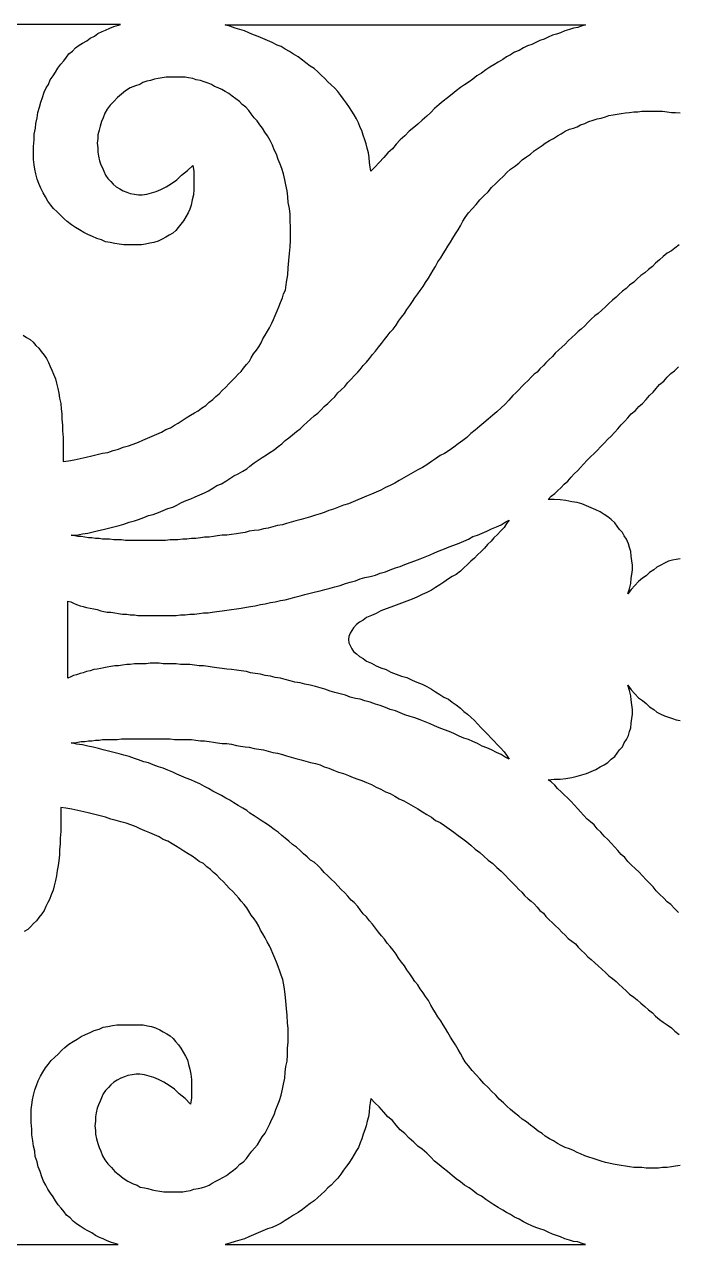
# Model space of a CAD drawing. Extents: x 100 to 710, y -550 to 180.
# Drawn here: x 262 to 304.8, y -450.5 to -370.5 of the extents above; entities that cross this region are included whole.
import ezdxf

# ---------------------------------------------------------------- set-up
doc = ezdxf.new("R2010")
doc.units = 0
doc.header["$MEASUREMENT"] = 0
doc.layers.add('LAYER_1', color=18, linetype='CONTINUOUS')

msp = doc.modelspace()

# ---------------------------------------------------------------- linework, layer by layer
at = {"layer": 'LAYER_1'}
for points in [[(261.956, -390.833), (262.188, -391.004), (262.419, -391.132), (262.612, -391.304), (262.806, -391.517), (262.999, -391.689), (263.153, -391.903), (263.346, -392.159), (263.501, -392.373), (263.617, -392.63), (263.732, -392.887), (263.848, -393.143), (263.964, -393.4), (264.08, -393.7), (264.157, -393.999), (264.234, -394.341), (264.312, -394.641), (264.35, -394.983), (264.427, -395.325), (264.466, -395.668), (264.505, -396.01), (264.505, -396.352), (264.543, -396.737), (264.543, -397.123), (264.582, -397.55), (264.582, -397.935), (264.582, -398.363), (264.582, -398.706), (264.582, -399.134), (264.93, -399.091), (265.316, -399.005), (265.702, -398.92), (266.088, -398.834), (266.474, -398.748), (266.822, -398.663), (267.169, -398.577), (267.517, -398.534), (267.864, -398.406), (268.212, -398.321), (268.521, -398.192), (268.868, -398.107), (269.177, -397.978), (269.525, -397.85), (269.795, -397.722), (270.104, -397.593), (270.413, -397.465), (270.722, -397.336), (271.031, -397.208), (271.301, -397.037), (271.61, -396.909), (271.881, -396.737), (272.112, -396.609), (272.383, -396.438), (272.653, -396.267), (272.923, -396.096), (273.194, -395.924), (273.425, -395.796), (273.657, -395.625), (273.927, -395.454), (274.159, -395.24), (274.391, -395.069), (274.584, -394.855), (274.816, -394.684), (275.009, -394.47), (275.24, -394.256), (275.433, -394.042), (275.627, -393.828), (275.858, -393.614), (276.051, -393.4), (276.244, -393.229), (276.399, -393.015), (276.592, -392.758), (276.785, -392.544), (276.901, -392.33), (277.055, -392.074), (277.248, -391.817), (277.403, -391.603), (277.557, -391.346), (277.673, -391.09), (277.828, -390.833), (277.982, -390.576), (278.098, -390.362), (278.253, -390.063), (278.368, -389.806), (278.484, -389.549), (278.6, -389.25), (278.716, -388.993), (278.832, -388.694), (278.948, -388.394), (279.025, -388.137), (279.141, -387.881), (279.218, -387.367), (279.295, -386.896), (279.334, -386.426), (279.372, -385.955), (279.411, -385.485), (279.45, -385.057), (279.488, -384.629), (279.488, -384.201), (279.488, -383.73), (279.45, -383.345), (279.45, -382.917), (279.411, -382.532), (279.334, -382.147), (279.295, -381.762), (279.257, -381.377), (279.179, -380.992), (279.102, -380.65), (279.025, -380.265), (278.909, -379.922), (278.793, -379.623), (278.677, -379.323), (278.561, -378.981), (278.407, -378.681), (278.291, -378.382), (278.137, -378.082), (277.982, -377.783), (277.789, -377.526), (277.635, -377.269), (277.48, -377.056), (277.287, -376.799), (277.094, -376.585), (276.901, -376.328), (276.746, -376.114), (276.553, -375.9), (276.322, -375.729), (276.129, -375.515), (275.897, -375.344), (275.665, -375.173), (275.433, -375.002), (275.202, -374.873), (274.97, -374.745), (274.738, -374.617), (274.507, -374.531), (274.314, -374.403), (274.082, -374.317), (273.812, -374.232), (273.58, -374.146), (273.309, -374.103), (273.078, -374.018), (272.807, -373.975), (272.576, -373.932), (272.305, -373.932), (272.074, -373.932), (271.842, -373.932), (271.572, -373.932), (271.34, -373.932), (271.07, -373.975), (270.799, -374.018), (270.568, -374.06), (270.297, -374.146), (270.066, -374.189), (269.795, -374.274), (269.602, -374.403), (269.332, -374.488), (268.984, -374.617), (268.675, -374.831), (268.405, -375.045), (268.135, -375.258), (267.903, -375.515), (267.671, -375.772), (267.478, -376.029), (267.324, -376.285), (267.208, -376.585), (267.092, -376.842), (267.015, -377.141), (266.938, -377.398), (266.86, -377.697), (266.86, -377.954), (266.822, -378.254), (266.86, -378.553), (266.86, -378.853), (266.899, -379.109), (266.976, -379.409), (267.053, -379.666), (267.169, -379.879), (267.247, -380.093), (267.362, -380.35), (267.517, -380.564), (267.71, -380.778), (267.864, -380.949), (268.058, -381.12), (268.289, -381.249), (268.521, -381.377), (268.753, -381.463), (268.984, -381.548), (269.255, -381.591), (269.525, -381.634), (269.757, -381.634), (270.066, -381.591), (270.375, -381.505), (270.684, -381.42), (270.992, -381.291), (271.34, -381.12), (271.688, -380.906), (272.035, -380.65), (272.344, -380.35), (272.73, -380.051), (273.078, -379.708), (273.155, -380.093), (273.155, -380.521), (273.155, -380.906), (273.155, -381.291), (273.116, -381.634), (273.039, -381.976), (272.962, -382.318), (272.885, -382.575), (272.769, -382.832), (272.614, -383.088), (272.46, -383.345), (272.305, -383.559), (272.112, -383.773), (271.958, -383.987), (271.765, -384.158), (271.533, -384.286), (271.301, -384.415), (271.07, -384.543), (270.799, -384.672), (270.529, -384.757), (270.259, -384.8), (269.988, -384.885), (269.718, -384.928), (269.448, -384.928), (269.177, -384.928), (268.868, -384.928), (268.56, -384.928), (268.251, -384.885), (267.98, -384.843), (267.671, -384.757), (267.362, -384.714), (267.092, -384.586), (266.783, -384.5), (266.513, -384.372), (266.204, -384.244), (265.934, -384.115), (265.663, -383.944), (265.393, -383.773), (265.123, -383.602), (264.852, -383.388), (264.659, -383.217), (264.427, -383.003), (264.196, -382.746), (263.964, -382.532), (263.771, -382.318), (263.578, -382.062), (263.423, -381.762), (263.269, -381.505), (263.114, -381.206), (262.999, -380.906), (262.883, -380.607), (262.806, -380.265), (262.728, -379.965), (262.69, -379.666), (262.651, -379.323), (262.651, -378.895), (262.651, -378.467), (262.69, -378.04), (262.69, -377.655), (262.767, -377.269), (262.806, -376.97), (262.883, -376.585), (262.921, -376.243), (263.037, -375.9), (263.114, -375.558), (263.23, -375.258), (263.346, -374.916), (263.462, -374.617), (263.617, -374.403), (263.732, -374.103), (263.925, -373.846), (264.08, -373.59), (264.234, -373.333), (264.427, -373.076), (264.621, -372.862), (264.814, -372.606), (264.968, -372.392), (265.2, -372.221), (265.393, -372.007), (265.625, -371.836), (265.856, -371.707), (266.127, -371.536), (266.358, -371.365), (266.629, -371.236), (266.86, -371.065), (267.131, -370.937), (267.362, -370.851), (267.633, -370.723), (267.903, -370.595), (268.212, -370.509), (268.343, -370.468), (256.644, -370.468)], [(304.933, -384.919), (304.663, -385.133), (304.431, -385.304), (304.161, -385.475), (303.891, -385.689), (303.659, -385.903), (303.389, -386.117), (303.196, -386.331), (302.925, -386.545), (302.694, -386.759), (302.423, -386.93), (302.191, -387.144), (301.96, -387.358), (301.689, -387.572), (301.458, -387.786), (301.226, -387.957), (300.994, -388.171), (300.801, -388.342), (300.57, -388.556), (300.338, -388.77), (300.106, -388.984), (299.874, -389.197), (299.643, -389.411), (299.411, -389.583), (299.179, -389.797), (298.948, -390.01), (298.755, -390.224), (298.523, -390.438), (298.33, -390.609), (298.137, -390.781), (297.905, -390.995), (297.673, -391.208), (297.48, -391.422), (297.248, -391.636), (297.055, -391.807), (296.824, -392.021), (296.631, -392.235), (296.399, -392.449), (296.206, -392.663), (296.051, -392.834), (295.82, -393.048), (295.627, -393.262), (295.433, -393.391), (295.24, -393.605), (295.047, -393.818), (294.816, -394.032), (294.622, -394.204), (294.429, -394.417), (294.236, -394.631), (294.043, -394.803), (293.773, -395.102), (293.541, -395.359), (293.271, -395.616), (293.001, -395.872), (292.73, -396.086), (292.421, -396.343), (292.151, -396.6), (291.881, -396.814), (291.572, -397.07), (291.301, -397.284), (291.031, -397.541), (290.761, -397.755), (290.452, -397.969), (290.181, -398.183), (289.873, -398.397), (289.564, -398.611), (289.293, -398.739), (288.984, -398.953), (288.714, -399.124), (288.405, -399.338), (288.135, -399.509), (287.826, -399.68), (287.517, -399.851), (287.208, -400.023), (286.899, -400.194), (286.59, -400.365), (286.32, -400.536), (286.011, -400.707), (285.702, -400.836), (285.393, -401.007), (285.084, -401.135), (284.775, -401.263), (284.466, -401.392), (284.157, -401.52), (283.887, -401.648), (283.578, -401.777), (283.269, -401.905), (282.96, -401.991), (282.612, -402.119), (282.303, -402.247), (281.995, -402.333), (281.686, -402.461), (281.415, -402.547), (281.106, -402.633), (280.797, -402.761), (280.488, -402.846), (280.18, -402.932), (279.832, -403.018), (279.523, -403.103), (279.214, -403.189), (278.944, -403.274), (278.635, -403.317), (278.326, -403.403), (278.017, -403.488), (277.708, -403.531), (277.399, -403.617), (277.09, -403.659), (276.781, -403.702), (276.511, -403.788), (276.202, -403.831), (275.932, -403.873), (275.623, -403.916), (275.314, -403.959), (275.005, -403.959), (274.696, -404.002), (274.426, -404.045), (274.155, -404.087), (273.846, -404.087), (273.576, -404.13), (273.267, -404.173), (272.997, -404.173), (272.688, -404.216), (272.417, -404.216), (272.108, -404.258), (271.877, -404.258), (271.606, -404.258), (271.298, -404.301), (271.027, -404.301), (270.757, -404.301), (270.487, -404.301), (270.216, -404.301), (269.946, -404.301), (269.676, -404.301), (269.444, -404.301), (269.174, -404.301), (268.903, -404.301), (268.672, -404.301), (268.401, -404.258), (268.131, -404.258), (267.899, -404.258), (267.629, -404.216), (267.397, -404.216), (267.165, -404.216), (266.934, -404.173), (266.702, -404.173), (266.47, -404.13), (266.239, -404.13), (266.007, -404.087), (265.775, -404.045), (265.544, -404.045), (265.35, -404.002), (265.119, -403.959), (265.466, -403.959), (265.852, -403.873), (266.2, -403.831), (266.548, -403.745), (266.895, -403.659), (267.204, -403.574), (267.552, -403.488), (267.899, -403.403), (268.247, -403.317), (268.556, -403.232), (268.903, -403.103), (269.251, -403.018), (269.521, -402.932), (269.869, -402.804), (270.178, -402.675), (270.487, -402.59), (270.834, -402.461), (271.143, -402.333), (271.452, -402.205), (271.761, -402.119), (272.031, -401.991), (272.34, -401.82), (272.649, -401.691), (272.958, -401.563), (273.228, -401.435), (273.537, -401.306), (273.846, -401.178), (274.117, -401.049), (274.387, -400.878), (274.657, -400.707), (274.966, -400.579), (275.236, -400.408), (275.507, -400.236), (275.777, -400.065), (276.047, -399.937), (276.356, -399.766), (276.627, -399.595), (276.82, -399.424), (277.09, -399.21), (277.36, -399.038), (277.631, -398.867), (277.901, -398.696), (278.133, -398.525), (278.403, -398.354), (278.673, -398.14), (278.905, -397.969), (279.137, -397.755), (279.369, -397.584), (279.6, -397.37), (279.871, -397.156), (280.102, -396.985), (280.334, -396.771), (280.566, -396.557), (280.797, -396.343), (281.029, -396.129), (281.261, -395.958), (281.493, -395.744), (281.686, -395.53), (281.917, -395.316), (282.149, -395.102), (282.381, -394.888), (282.574, -394.631), (282.806, -394.417), (283.037, -394.204), (283.23, -393.947), (283.462, -393.733), (283.655, -393.519), (283.887, -393.262), (284.041, -393.091), (284.234, -392.834), (284.466, -392.62), (284.659, -392.364), (284.852, -392.107), (285.045, -391.893), (285.238, -391.636), (285.431, -391.38), (285.625, -391.123), (285.818, -390.909), (286.011, -390.652), (286.204, -390.438), (286.397, -390.182), (286.551, -389.925), (286.744, -389.668), (286.938, -389.411), (287.092, -389.155), (287.285, -388.898), (287.478, -388.641), (287.633, -388.385), (287.826, -388.128), (287.98, -387.914), (288.173, -387.657), (288.328, -387.4), (288.521, -387.101), (288.675, -386.844), (288.83, -386.588), (288.984, -386.331), (289.139, -386.031), (289.332, -385.775), (289.486, -385.518), (289.641, -385.261), (289.795, -385.004), (289.95, -384.748), (290.104, -384.491), (290.297, -384.191), (290.452, -383.935), (290.606, -383.678), (290.761, -383.378), (290.915, -383.122), (291.147, -382.822), (291.379, -382.566), (291.649, -382.266), (291.881, -381.967), (292.151, -381.71), (292.421, -381.453), (292.653, -381.154), (292.923, -380.897), (293.155, -380.683), (293.425, -380.426), (293.657, -380.169), (293.889, -379.956), (294.159, -379.784), (294.429, -379.57), (294.661, -379.357), (294.931, -379.143), (295.202, -378.971), (295.433, -378.758), (295.704, -378.586), (295.974, -378.415), (296.167, -378.244), (296.437, -378.073), (296.708, -377.945), (296.978, -377.773), (297.21, -377.645), (297.48, -377.474), (297.75, -377.346), (298.021, -377.26), (298.252, -377.174), (298.484, -377.046), (298.755, -376.96), (299.025, -376.832), (299.295, -376.747), (299.565, -376.661), (299.836, -376.618), (300.106, -376.533), (300.338, -376.447), (300.608, -376.404), (300.878, -376.361), (301.149, -376.319), (301.419, -376.276), (301.689, -376.233), (301.96, -376.19), (302.23, -376.19), (302.5, -376.148), (302.771, -376.148), (303.041, -376.148), (303.311, -376.148), (303.582, -376.148), (303.852, -376.148), (304.161, -376.19), (304.431, -376.233), (304.702, -376.233), (305.011, -376.276)], [(305.011, -405.499), (304.74, -405.542), (304.509, -405.585), (304.238, -405.67), (303.968, -405.799), (303.736, -405.927), (303.466, -406.056), (303.273, -406.227), (303.002, -406.398), (302.771, -406.612), (302.539, -406.783), (302.269, -406.997), (302.037, -407.254), (301.805, -407.51), (301.574, -407.81), (301.689, -407.467), (301.767, -407.125), (301.805, -406.783), (301.844, -406.526), (301.883, -406.227), (301.883, -405.927), (301.844, -405.628), (301.805, -405.328), (301.767, -405.029), (301.689, -404.772), (301.612, -404.515), (301.496, -404.216), (301.342, -404.002), (301.226, -403.788), (301.033, -403.574), (300.878, -403.36), (300.724, -403.146), (300.492, -402.932), (300.261, -402.761), (300.029, -402.59), (299.759, -402.419), (299.488, -402.29), (299.179, -402.162), (298.87, -402.034), (298.561, -401.905), (298.252, -401.82), (297.905, -401.777), (297.519, -401.691), (297.133, -401.648), (296.746, -401.606), (296.36, -401.606), (296.553, -401.392), (296.785, -401.221), (296.978, -401.049), (297.21, -400.836), (297.403, -400.622), (297.635, -400.408), (297.866, -400.151), (298.059, -399.937), (298.291, -399.723), (298.484, -399.509), (298.677, -399.295), (298.909, -399.038), (299.141, -398.825), (299.372, -398.611), (299.565, -398.397), (299.797, -398.14), (300.029, -397.926), (300.261, -397.669), (300.492, -397.455), (300.724, -397.199), (300.917, -396.985), (301.149, -396.728), (301.381, -396.471), (301.574, -396.257), (301.805, -396.001), (302.076, -395.787), (302.307, -395.53), (302.539, -395.316), (302.771, -395.059), (303.002, -394.803), (303.234, -394.589), (303.427, -394.332), (303.659, -394.075), (303.929, -393.861), (304.161, -393.605), (304.393, -393.348), (304.624, -393.177), (304.895, -392.92)], [(304.895, -428.69), (304.624, -428.433), (304.393, -428.176), (304.161, -428.005), (303.929, -427.748), (303.659, -427.492), (303.427, -427.278), (303.234, -427.021), (303.002, -426.764), (302.771, -426.55), (302.539, -426.294), (302.307, -426.037), (302.076, -425.823), (301.805, -425.566), (301.574, -425.352), (301.381, -425.096), (301.149, -424.882), (300.917, -424.625), (300.724, -424.411), (300.492, -424.154), (300.261, -423.898), (300.029, -423.684), (299.797, -423.427), (299.565, -423.213), (299.372, -422.956), (299.141, -422.742), (298.909, -422.571), (298.677, -422.314), (298.484, -422.101), (298.291, -421.887), (298.059, -421.63), (297.866, -421.416), (297.635, -421.202), (297.403, -420.988), (297.21, -420.774), (296.978, -420.56), (296.785, -420.346), (296.553, -420.132), (296.36, -420.004), (296.746, -419.961), (297.133, -419.961), (297.519, -419.918), (297.905, -419.833), (298.252, -419.747), (298.561, -419.662), (298.87, -419.576), (299.179, -419.448), (299.488, -419.319), (299.759, -419.148), (300.029, -419.02), (300.261, -418.849), (300.492, -418.635), (300.724, -418.464), (300.878, -418.25), (301.033, -418.036), (301.226, -417.822), (301.342, -417.565), (301.496, -417.351), (301.612, -417.094), (301.689, -416.838), (301.767, -416.581), (301.805, -416.282), (301.844, -415.982), (301.883, -415.683), (301.883, -415.383), (301.844, -415.084), (301.805, -414.741), (301.767, -414.485), (301.689, -414.142), (301.574, -413.8), (301.805, -414.099), (302.037, -414.356), (302.269, -414.613), (302.539, -414.784), (302.771, -414.998), (303.002, -415.212), (303.273, -415.383), (303.466, -415.554), (303.736, -415.683), (303.968, -415.811), (304.238, -415.896), (304.509, -415.982), (304.74, -416.068), (305.011, -416.11)], [(305.011, -445.291), (304.702, -445.334), (304.431, -445.377), (304.161, -445.419), (303.852, -445.419), (303.582, -445.462), (303.311, -445.462), (303.041, -445.462), (302.771, -445.462), (302.5, -445.419), (302.23, -445.419), (301.96, -445.419), (301.689, -445.377), (301.419, -445.334), (301.149, -445.291), (300.878, -445.248), (300.608, -445.205), (300.338, -445.12), (300.106, -445.077), (299.836, -444.992), (299.565, -444.906), (299.295, -444.82), (299.025, -444.735), (298.755, -444.649), (298.484, -444.521), (298.252, -444.435), (298.021, -444.307), (297.75, -444.179), (297.48, -444.093), (297.21, -443.965), (296.978, -443.836), (296.708, -443.665), (296.437, -443.537), (296.167, -443.366), (295.974, -443.194), (295.704, -443.023), (295.433, -442.809), (295.202, -442.638), (294.931, -442.424), (294.661, -442.253), (294.429, -442.039), (294.159, -441.825), (293.889, -441.611), (293.657, -441.397), (293.425, -441.183), (293.155, -440.927), (292.923, -440.67), (292.653, -440.413), (292.421, -440.157), (292.151, -439.9), (291.881, -439.6), (291.649, -439.344), (291.379, -439.044), (291.147, -438.745), (290.915, -438.488), (290.761, -438.231), (290.606, -437.932), (290.452, -437.675), (290.297, -437.375), (290.104, -437.119), (289.95, -436.862), (289.795, -436.562), (289.641, -436.306), (289.486, -436.049), (289.332, -435.792), (289.139, -435.536), (288.984, -435.279), (288.83, -435.022), (288.675, -434.765), (288.521, -434.466), (288.328, -434.209), (288.173, -433.953), (287.98, -433.696), (287.826, -433.439), (287.633, -433.225), (287.478, -432.968), (287.285, -432.712), (287.092, -432.455), (286.938, -432.198), (286.744, -431.942), (286.551, -431.685), (286.397, -431.428), (286.204, -431.171), (286.011, -430.915), (285.818, -430.701), (285.625, -430.444), (285.431, -430.23), (285.238, -429.973), (285.045, -429.717), (284.852, -429.46), (284.659, -429.246), (284.466, -428.989), (284.234, -428.775), (284.041, -428.519), (283.887, -428.305), (283.655, -428.048), (283.462, -427.877), (283.23, -427.62), (283.037, -427.406), (282.806, -427.192), (282.574, -426.935), (282.381, -426.722), (282.149, -426.508), (281.917, -426.294), (281.686, -426.08), (281.493, -425.823), (281.261, -425.609), (281.029, -425.395), (280.797, -425.267), (280.566, -425.053), (280.334, -424.839), (280.102, -424.625), (279.871, -424.411), (279.6, -424.24), (279.369, -424.026), (279.137, -423.812), (278.905, -423.641), (278.673, -423.427), (278.403, -423.256), (278.133, -423.042), (277.901, -422.871), (277.631, -422.7), (277.36, -422.528), (277.09, -422.357), (276.82, -422.186), (276.627, -422.015), (276.356, -421.844), (276.047, -421.673), (275.777, -421.502), (275.507, -421.33), (275.236, -421.202), (274.966, -421.031), (274.657, -420.86), (274.387, -420.731), (274.117, -420.56), (273.846, -420.432), (273.537, -420.261), (273.228, -420.132), (272.958, -420.004), (272.649, -419.876), (272.34, -419.747), (272.031, -419.619), (271.761, -419.491), (271.452, -419.362), (271.143, -419.234), (270.834, -419.148), (270.487, -419.02), (270.178, -418.892), (269.869, -418.806), (269.521, -418.678), (269.251, -418.592), (268.903, -418.464), (268.556, -418.378), (268.247, -418.293), (267.899, -418.207), (267.552, -418.121), (267.204, -418.036), (266.895, -417.95), (266.548, -417.865), (266.2, -417.779), (265.852, -417.694), (265.466, -417.651), (265.119, -417.565), (265.35, -417.565), (265.544, -417.522), (265.775, -417.48), (266.007, -417.48), (266.239, -417.437), (266.47, -417.437), (266.702, -417.394), (266.934, -417.394), (267.165, -417.351), (267.397, -417.351), (267.629, -417.351), (267.899, -417.351), (268.131, -417.351), (268.401, -417.308), (268.672, -417.308), (268.903, -417.308), (269.174, -417.308), (269.444, -417.308), (269.676, -417.308), (269.946, -417.308), (270.216, -417.308), (270.487, -417.308), (270.757, -417.308), (271.027, -417.308), (271.298, -417.308), (271.606, -417.308), (271.877, -417.351), (272.108, -417.351), (272.417, -417.351), (272.688, -417.351), (272.997, -417.351), (273.267, -417.394), (273.576, -417.437), (273.846, -417.437), (274.155, -417.48), (274.426, -417.522), (274.696, -417.565), (275.005, -417.608), (275.314, -417.608), (275.623, -417.651), (275.932, -417.736), (276.202, -417.779), (276.511, -417.822), (276.781, -417.865), (277.09, -417.95), (277.399, -417.993), (277.708, -418.036), (278.017, -418.121), (278.326, -418.207), (278.635, -418.25), (278.944, -418.335), (279.214, -418.421), (279.523, -418.506), (279.832, -418.592), (280.18, -418.678), (280.488, -418.763), (280.797, -418.849), (281.106, -418.934), (281.415, -419.02), (281.686, -419.148), (281.995, -419.234), (282.303, -419.362), (282.612, -419.491), (282.96, -419.576), (283.269, -419.704), (283.578, -419.833), (283.887, -419.961), (284.157, -420.047), (284.466, -420.175), (284.775, -420.304), (285.084, -420.475), (285.393, -420.603), (285.702, -420.774), (286.011, -420.903), (286.32, -421.074), (286.59, -421.245), (286.899, -421.373), (287.208, -421.544), (287.517, -421.715), (287.826, -421.887), (288.135, -422.101), (288.405, -422.272), (288.714, -422.443), (288.984, -422.657), (289.293, -422.785), (289.564, -422.999), (289.873, -423.213), (290.181, -423.427), (290.452, -423.641), (290.761, -423.855), (291.031, -424.069), (291.301, -424.283), (291.572, -424.539), (291.881, -424.753), (292.151, -425.01), (292.421, -425.267), (292.73, -425.481), (293.001, -425.737), (293.271, -425.994), (293.541, -426.251), (293.773, -426.508), (294.043, -426.764), (294.236, -426.978), (294.429, -427.192), (294.622, -427.363), (294.816, -427.577), (295.047, -427.791), (295.24, -427.962), (295.433, -428.133), (295.627, -428.347), (295.82, -428.561), (296.051, -428.733), (296.206, -428.946), (296.399, -429.16), (296.631, -429.374), (296.824, -429.545), (297.055, -429.759), (297.248, -429.973), (297.48, -430.187), (297.673, -430.401), (297.905, -430.572), (298.137, -430.743), (298.33, -430.957), (298.523, -431.171), (298.755, -431.385), (298.948, -431.599), (299.179, -431.77), (299.411, -431.984), (299.643, -432.198), (299.874, -432.412), (300.106, -432.626), (300.338, -432.84), (300.57, -433.011), (300.801, -433.225), (300.994, -433.396), (301.226, -433.61), (301.458, -433.824), (301.689, -434.038), (301.96, -434.252), (302.191, -434.423), (302.423, -434.637), (302.694, -434.851), (302.925, -435.065), (303.196, -435.279), (303.389, -435.493), (303.659, -435.707), (303.891, -435.878), (304.161, -436.049), (304.431, -436.263), (304.663, -436.477), (304.933, -436.691)], [(256.644, -450.467), (268.185, -450.467), (268.054, -450.425), (267.745, -450.34), (267.474, -450.211), (267.204, -450.083), (266.972, -449.998), (266.702, -449.869), (266.47, -449.698), (266.2, -449.57), (265.968, -449.441), (265.698, -449.27), (265.466, -449.099), (265.235, -448.928), (265.041, -448.714), (264.81, -448.543), (264.655, -448.329), (264.462, -448.072), (264.269, -447.858), (264.076, -447.601), (263.922, -447.345), (263.767, -447.088), (263.574, -446.831), (263.458, -446.575), (263.304, -446.318), (263.188, -446.018), (263.072, -445.676), (262.956, -445.377), (262.879, -445.034), (262.763, -444.692), (262.724, -444.35), (262.647, -444.007), (262.609, -443.665), (262.531, -443.28), (262.531, -442.895), (262.493, -442.467), (262.493, -442.039), (262.493, -441.611), (262.531, -441.312), (262.57, -440.97), (262.647, -440.67), (262.724, -440.328), (262.84, -440.028), (262.956, -439.729), (263.111, -439.429), (263.265, -439.172), (263.42, -438.873), (263.613, -438.659), (263.806, -438.402), (264.037, -438.188), (264.269, -437.974), (264.501, -437.718), (264.694, -437.547), (264.964, -437.333), (265.235, -437.162), (265.505, -436.99), (265.775, -436.819), (266.046, -436.691), (266.354, -436.562), (266.625, -436.434), (266.934, -436.349), (267.204, -436.22), (267.513, -436.177), (267.822, -436.092), (268.092, -436.049), (268.401, -436.049), (268.71, -436.049), (269.019, -436.049), (269.289, -436.049), (269.56, -436.049), (269.83, -436.049), (270.1, -436.135), (270.371, -436.177), (270.641, -436.263), (270.911, -436.391), (271.143, -436.52), (271.375, -436.648), (271.606, -436.776), (271.8, -436.948), (271.954, -437.162), (272.147, -437.375), (272.302, -437.589), (272.456, -437.846), (272.61, -438.103), (272.726, -438.36), (272.804, -438.659), (272.881, -438.959), (272.958, -439.301), (272.997, -439.643), (272.997, -440.028), (272.997, -440.413), (272.997, -440.841), (272.919, -441.269), (272.572, -440.884), (272.186, -440.584), (271.877, -440.285), (271.529, -440.028), (271.182, -439.814), (270.834, -439.643), (270.525, -439.515), (270.216, -439.429), (269.907, -439.344), (269.598, -439.301), (269.367, -439.301), (269.096, -439.344), (268.826, -439.386), (268.594, -439.472), (268.363, -439.558), (268.131, -439.686), (267.899, -439.814), (267.706, -439.985), (267.552, -440.157), (267.359, -440.371), (267.204, -440.584), (267.088, -440.841), (267.011, -441.055), (266.895, -441.312), (266.818, -441.526), (266.741, -441.825), (266.702, -442.082), (266.702, -442.382), (266.663, -442.681), (266.702, -442.981), (266.702, -443.237), (266.779, -443.537), (266.856, -443.836), (266.934, -444.093), (267.05, -444.35), (267.165, -444.649), (267.32, -444.906), (267.513, -445.163), (267.745, -445.419), (267.976, -445.676), (268.247, -445.89), (268.517, -446.104), (268.826, -446.318), (269.174, -446.489), (269.444, -446.575), (269.637, -446.703), (269.907, -446.746), (270.139, -446.789), (270.409, -446.874), (270.641, -446.917), (270.911, -446.96), (271.182, -447.002), (271.413, -447.002), (271.684, -447.002), (271.915, -447.002), (272.147, -447.002), (272.417, -447.002), (272.649, -446.96), (272.919, -446.917), (273.151, -446.831), (273.421, -446.789), (273.653, -446.746), (273.923, -446.66), (274.155, -446.575), (274.348, -446.446), (274.58, -446.318), (274.812, -446.19), (275.043, -446.061), (275.275, -445.933), (275.507, -445.762), (275.739, -445.591), (275.97, -445.419), (276.163, -445.205), (276.395, -445.034), (276.588, -444.82), (276.743, -444.606), (276.936, -444.35), (277.129, -444.136), (277.322, -443.922), (277.476, -443.665), (277.631, -443.408), (277.824, -443.152), (277.978, -442.852), (278.133, -442.553), (278.249, -442.253), (278.403, -441.954), (278.519, -441.611), (278.635, -441.355), (278.751, -441.012), (278.867, -440.67), (278.944, -440.285), (279.021, -439.943), (279.098, -439.558), (279.137, -439.172), (279.175, -438.787), (279.253, -438.445), (279.291, -438.017), (279.291, -437.589), (279.33, -437.204), (279.33, -436.734), (279.33, -436.306), (279.291, -435.921), (279.253, -435.45), (279.214, -434.979), (279.175, -434.509), (279.137, -434.038), (279.06, -433.567), (278.982, -433.097), (278.867, -432.797), (278.789, -432.541), (278.673, -432.241), (278.558, -431.942), (278.442, -431.685), (278.326, -431.385), (278.21, -431.129), (278.094, -430.872), (277.94, -430.615), (277.824, -430.358), (277.669, -430.102), (277.515, -429.845), (277.399, -429.588), (277.245, -429.332), (277.09, -429.118), (276.897, -428.861), (276.743, -428.604), (276.627, -428.39), (276.434, -428.176), (276.241, -427.962), (276.086, -427.748), (275.893, -427.534), (275.7, -427.321), (275.468, -427.107), (275.275, -426.893), (275.082, -426.679), (274.85, -426.465), (274.657, -426.251), (274.426, -426.08), (274.232, -425.866), (274.001, -425.695), (273.769, -425.481), (273.499, -425.352), (273.267, -425.181), (273.035, -425.01), (272.765, -424.839), (272.495, -424.668), (272.224, -424.497), (271.954, -424.325), (271.722, -424.197), (271.452, -424.026), (271.143, -423.898), (270.873, -423.726), (270.564, -423.598), (270.255, -423.47), (269.946, -423.341), (269.637, -423.213), (269.367, -423.085), (269.019, -422.956), (268.71, -422.828), (268.363, -422.742), (268.054, -422.657), (267.706, -422.571), (267.359, -422.443), (267.011, -422.357), (266.663, -422.272), (266.316, -422.186), (265.93, -422.101), (265.544, -422.015), (265.157, -421.929), (264.771, -421.844), (264.424, -421.801), (264.424, -422.229), (264.424, -422.614), (264.424, -422.999), (264.424, -423.384), (264.385, -423.812), (264.385, -424.197), (264.346, -424.582), (264.346, -424.924), (264.308, -425.31), (264.269, -425.609), (264.192, -425.951), (264.153, -426.294), (264.076, -426.593), (263.999, -426.935), (263.922, -427.235), (263.806, -427.534), (263.69, -427.834), (263.574, -428.048), (263.458, -428.305), (263.342, -428.561), (263.188, -428.775), (262.995, -429.032), (262.84, -429.246), (262.647, -429.417), (262.454, -429.631), (262.261, -429.802), (262.029, -429.931)]]:
    msp.add_lwpolyline(points, dxfattribs=at)
for points in [[(298.793, -370.5), (298.523, -370.585), (298.291, -370.671), (298.021, -370.714), (297.75, -370.799), (297.442, -370.885), (297.171, -371.013), (296.901, -371.099), (296.631, -371.184), (296.36, -371.313), (296.09, -371.441), (295.82, -371.527), (295.549, -371.655), (295.279, -371.783), (295.009, -371.869), (294.738, -371.997), (294.468, -372.168), (294.159, -372.297), (293.889, -372.468), (293.618, -372.596), (293.387, -372.767), (293.078, -372.939), (292.807, -373.11), (292.537, -373.281), (292.267, -373.452), (291.996, -373.666), (291.688, -373.837), (291.417, -374.051), (291.185, -374.222), (290.877, -374.436), (290.606, -374.607), (290.336, -374.821), (290.066, -375.035), (289.757, -375.292), (289.486, -375.506), (289.216, -375.72), (288.907, -375.976), (288.675, -376.233), (288.405, -376.49), (288.096, -376.747), (287.826, -377.003), (287.555, -377.217), (287.247, -377.474), (286.976, -377.773), (286.667, -378.03), (286.397, -378.33), (286.165, -378.629), (285.856, -378.886), (285.586, -379.185), (285.277, -379.528), (285.007, -379.827), (284.736, -380.084), (284.698, -379.827), (284.659, -379.528), (284.621, -379.185), (284.582, -378.886), (284.505, -378.586), (284.427, -378.287), (284.35, -378.03), (284.234, -377.731), (284.157, -377.431), (284.041, -377.217), (283.925, -376.918), (283.81, -376.661), (283.655, -376.404), (283.501, -376.148), (283.308, -375.848), (283.153, -375.634), (282.96, -375.377), (282.767, -375.121), (282.574, -374.864), (282.381, -374.65), (282.149, -374.436), (281.917, -374.222), (281.724, -374.008), (281.493, -373.794), (281.261, -373.58), (281.029, -373.366), (280.759, -373.195), (280.488, -372.981), (280.257, -372.81), (279.986, -372.596), (279.677, -372.425), (279.407, -372.254), (279.137, -372.083), (278.867, -371.912), (278.596, -371.826), (278.287, -371.655), (277.978, -371.527), (277.669, -371.398), (277.36, -371.27), (277.052, -371.141), (276.743, -371.013), (276.472, -370.885), (276.163, -370.799), (275.854, -370.714), (275.507, -370.585), (275.2, -370.5)], [(264.887, -410.805), (264.887, -408.28), (265.08, -408.323), (265.273, -408.409), (265.466, -408.494), (265.698, -408.58), (265.891, -408.623), (266.123, -408.708), (266.354, -408.751), (266.586, -408.794), (266.818, -408.837), (267.05, -408.922), (267.243, -408.965), (267.474, -409.008), (267.706, -409.008), (267.976, -409.051), (268.208, -409.093), (268.478, -409.136), (268.749, -409.136), (268.98, -409.179), (269.251, -409.179), (269.482, -409.222), (269.753, -409.222), (270.023, -409.222), (270.293, -409.222), (270.602, -409.222), (270.873, -409.222), (271.143, -409.222), (271.452, -409.222), (271.722, -409.222), (271.993, -409.222), (272.263, -409.179), (272.572, -409.179), (272.881, -409.136), (273.19, -409.136), (273.499, -409.093), (273.769, -409.051), (274.078, -409.051), (274.348, -409.008), (274.657, -408.965), (275.005, -408.922), (275.314, -408.879), (275.623, -408.837), (275.932, -408.794), (276.241, -408.751), (276.588, -408.665), (276.858, -408.623), (277.167, -408.58), (277.515, -408.494), (277.824, -408.452), (278.171, -408.366), (278.48, -408.323), (278.828, -408.238), (279.137, -408.195), (279.446, -408.109), (279.755, -408.024), (280.102, -407.938), (280.411, -407.853), (280.759, -407.767), (281.106, -407.681), (281.415, -407.596), (281.724, -407.51), (282.072, -407.425), (282.381, -407.339), (282.728, -407.254), (283.076, -407.125), (283.385, -407.04), (283.732, -406.954), (284.041, -406.826), (284.35, -406.74), (284.698, -406.655), (285.045, -406.569), (285.354, -406.441), (285.702, -406.355), (286.011, -406.227), (286.358, -406.098), (286.667, -406.013), (286.976, -405.884), (287.324, -405.756), (287.633, -405.628), (287.98, -405.499), (288.289, -405.371), (288.637, -405.243), (288.907, -405.114), (289.216, -404.986), (289.564, -404.857), (289.873, -404.729), (290.181, -404.601), (290.529, -404.472), (290.838, -404.344), (291.147, -404.216), (291.417, -404.045), (291.726, -403.959), (292.035, -403.831), (292.344, -403.702), (292.653, -403.531), (292.962, -403.403), (293.271, -403.274), (293.541, -403.103), (293.811, -402.975), (293.618, -403.189), (293.464, -403.446), (293.232, -403.702), (293.039, -403.916), (292.807, -404.13), (292.614, -404.344), (292.383, -404.558), (292.19, -404.815), (291.958, -405.029), (291.726, -405.243), (291.533, -405.456), (291.301, -405.67), (291.07, -405.884), (290.838, -406.098), (290.606, -406.312), (290.336, -406.526), (290.066, -406.655), (289.834, -406.826), (289.525, -407.04), (289.255, -407.211), (288.984, -407.382), (288.714, -407.553), (288.405, -407.724), (288.096, -407.853), (287.749, -408.024), (287.44, -408.152), (287.092, -408.28), (286.744, -408.409), (286.397, -408.537), (286.049, -408.665), (285.74, -408.794), (285.393, -408.922), (285.084, -409.093), (284.775, -409.222), (284.466, -409.35), (284.234, -409.521), (284.003, -409.65), (283.81, -409.821), (283.616, -410.035), (283.501, -410.206), (283.385, -410.377), (283.308, -410.591), (283.269, -410.805), (283.308, -411.019), (283.385, -411.19), (283.501, -411.404), (283.616, -411.575), (283.81, -411.746), (284.003, -411.917), (284.234, -412.046), (284.466, -412.217), (284.775, -412.345), (285.084, -412.516), (285.393, -412.645), (285.74, -412.773), (286.049, -412.944), (286.397, -413.073), (286.744, -413.201), (287.092, -413.286), (287.44, -413.458), (287.749, -413.586), (288.096, -413.714), (288.405, -413.885), (288.714, -414.057), (288.984, -414.228), (289.255, -414.399), (289.525, -414.57), (289.834, -414.698), (290.066, -414.912), (290.336, -415.084), (290.606, -415.297), (290.838, -415.511), (291.07, -415.683), (291.301, -415.896), (291.533, -416.11), (291.726, -416.324), (291.958, -416.581), (292.19, -416.795), (292.383, -417.009), (292.614, -417.266), (292.807, -417.437), (293.039, -417.694), (293.232, -417.907), (293.464, -418.164), (293.618, -418.378), (293.811, -418.635), (293.541, -418.506), (293.271, -418.335), (292.962, -418.207), (292.653, -418.036), (292.344, -417.907), (292.035, -417.779), (291.726, -417.608), (291.417, -417.48), (291.147, -417.351), (290.838, -417.266), (290.529, -417.137), (290.181, -416.966), (289.873, -416.838), (289.564, -416.709), (289.216, -416.581), (288.907, -416.453), (288.637, -416.324), (288.289, -416.196), (287.98, -416.068), (287.633, -415.939), (287.324, -415.854), (286.976, -415.725), (286.667, -415.597), (286.358, -415.469), (286.011, -415.383), (285.702, -415.255), (285.354, -415.126), (285.045, -415.041), (284.698, -414.912), (284.35, -414.827), (284.041, -414.698), (283.732, -414.656), (283.385, -414.57), (283.076, -414.442), (282.728, -414.356), (282.381, -414.271), (282.072, -414.185), (281.724, -414.057), (281.415, -413.971), (281.106, -413.885), (280.759, -413.8), (280.411, -413.714), (280.102, -413.629), (279.755, -413.586), (279.446, -413.5), (279.137, -413.415), (278.828, -413.329), (278.48, -413.286), (278.171, -413.201), (277.824, -413.158), (277.515, -413.073), (277.167, -413.03), (276.858, -412.987), (276.588, -412.901), (276.241, -412.859), (275.932, -412.816), (275.623, -412.773), (275.314, -412.73), (275.005, -412.687), (274.657, -412.645), (274.348, -412.602), (274.078, -412.559), (273.769, -412.516), (273.499, -412.516), (273.19, -412.474), (272.881, -412.431), (272.572, -412.431), (272.263, -412.431), (271.993, -412.388), (271.722, -412.388), (271.452, -412.388), (271.143, -412.388), (270.873, -412.345), (270.602, -412.345), (270.293, -412.345), (270.023, -412.388), (269.753, -412.388), (269.482, -412.388), (269.251, -412.388), (268.98, -412.431), (268.749, -412.431), (268.478, -412.474), (268.208, -412.516), (267.976, -412.516), (267.706, -412.559), (267.474, -412.602), (267.243, -412.645), (267.05, -412.687), (266.818, -412.73), (266.586, -412.773), (266.354, -412.859), (266.123, -412.901), (265.891, -412.987), (265.698, -413.03), (265.466, -413.115), (265.273, -413.158), (265.08, -413.244), (264.887, -413.329)], [(298.793, -450.468), (298.523, -450.383), (298.291, -450.297), (298.021, -450.254), (297.75, -450.169), (297.442, -450.083), (297.171, -449.955), (296.901, -449.869), (296.631, -449.784), (296.36, -449.655), (296.09, -449.527), (295.82, -449.441), (295.549, -449.356), (295.279, -449.227), (295.009, -449.099), (294.738, -448.971), (294.468, -448.8), (294.159, -448.671), (293.889, -448.5), (293.618, -448.372), (293.387, -448.201), (293.078, -448.029), (292.807, -447.858), (292.537, -447.687), (292.267, -447.516), (291.996, -447.302), (291.688, -447.131), (291.417, -446.917), (291.185, -446.746), (290.877, -446.575), (290.606, -446.361), (290.336, -446.147), (290.066, -445.933), (289.757, -445.676), (289.486, -445.462), (289.216, -445.248), (288.907, -444.992), (288.675, -444.735), (288.405, -444.478), (288.096, -444.221), (287.826, -444.007), (287.555, -443.751), (287.247, -443.494), (286.976, -443.194), (286.667, -442.938), (286.397, -442.638), (286.165, -442.339), (285.856, -442.082), (285.586, -441.782), (285.277, -441.44), (285.007, -441.183), (284.736, -440.884), (284.698, -441.183), (284.659, -441.44), (284.621, -441.782), (284.582, -442.082), (284.505, -442.382), (284.427, -442.681), (284.35, -442.938), (284.234, -443.237), (284.157, -443.537), (284.041, -443.793), (283.925, -444.093), (283.81, -444.307), (283.655, -444.564), (283.501, -444.82), (283.308, -445.12), (283.153, -445.334), (282.96, -445.591), (282.767, -445.847), (282.574, -446.104), (282.381, -446.318), (282.149, -446.575), (281.917, -446.746), (281.724, -446.96), (281.493, -447.174), (281.261, -447.388), (281.029, -447.601), (280.759, -447.773), (280.488, -447.987), (280.257, -448.158), (279.986, -448.372), (279.677, -448.543), (279.407, -448.714), (279.137, -448.885), (278.867, -449.056), (278.596, -449.185), (278.287, -449.356), (277.978, -449.441), (277.669, -449.57), (277.36, -449.698), (277.052, -449.826), (276.743, -449.955), (276.472, -450.083), (276.163, -450.169), (275.854, -450.254), (275.507, -450.383), (275.2, -450.468)]]:
    msp.add_lwpolyline(points, close=True, dxfattribs=at)

doc.saveas('drawing.dxf')
